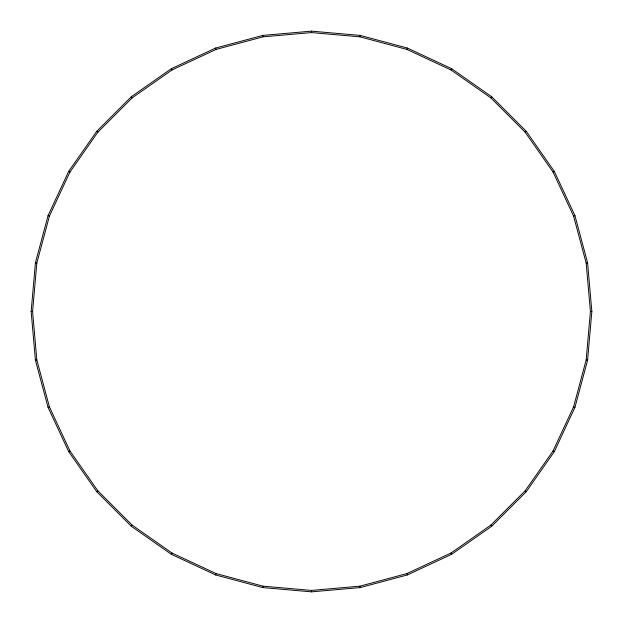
<?xml version="1.0" encoding="UTF-8"?>
<svg xmlns="http://www.w3.org/2000/svg" width="623" height="623" viewBox="0 0 623 623"><rect width="100%" height="100%" fill="white"/><g stroke="black" fill="none" stroke-linecap="round" stroke-linejoin="round"><path stroke-width="0.93" d="M31.15 311.5L35.41 262.82L48.057 215.613L68.709 171.325L96.736 131.297L131.297 96.736L171.325 68.709L215.613 48.057L262.82 35.41L311.5 31.15L360.18 35.41L407.387 48.057L451.675 68.709L491.703 96.736L526.264 131.297L554.291 171.325L574.943 215.613L587.59 262.82L591.85 311.5L587.59 360.18L574.943 407.387L554.291 451.675L526.264 491.703L491.703 526.264L451.675 554.291L407.387 574.943L360.18 587.59L311.5 591.85L262.82 587.59L215.613 574.943L171.325 554.291L131.297 526.264L96.736 491.703L68.709 451.675L48.057 407.387L35.41 360.18L31.15 311.5L32.591 311.5L36.827 263.07L49.412 216.111L69.955 172.041L97.842 132.224L132.224 97.842L172.041 69.955L216.111 49.412L263.07 36.827L311.5 32.591L359.93 36.827L406.889 49.412L450.959 69.955L490.776 97.842L525.158 132.224L553.045 172.041L573.588 216.111L586.173 263.07L590.409 311.5L586.173 359.93L573.588 406.889L553.045 450.959L525.158 490.776L490.776 525.158L450.959 553.045L406.889 573.588L359.93 586.173L311.5 590.409L263.07 586.173L216.111 573.588L172.041 553.045L132.224 525.158L97.842 490.776L69.955 450.959L49.412 406.889L36.827 359.93L32.591 311.5M262.82 587.59L263.07 586.173M359.93 36.827L360.18 35.41M215.613 574.943L216.111 573.588M406.889 49.412L407.387 48.057M171.325 554.291L172.041 553.045M450.959 69.955L451.675 68.709M131.297 526.264L132.224 525.158M490.776 97.842L491.703 96.736M96.736 491.703L97.842 490.776M525.158 132.224L526.264 131.297M68.709 451.675L69.955 450.959M553.045 172.041L554.291 171.325M48.057 407.387L49.412 406.889M573.588 216.111L574.943 215.613M35.41 360.18L36.827 359.93M586.173 263.07L587.59 262.82M590.409 311.5L591.85 311.5M35.41 262.82L36.827 263.07M586.173 359.93L587.59 360.18M48.057 215.613L49.412 216.111M573.588 406.889L574.943 407.387M68.709 171.325L69.955 172.041M553.045 450.959L554.291 451.675M96.736 131.297L97.842 132.224M525.158 490.776L526.264 491.703M131.297 96.736L132.224 97.842M490.776 525.158L491.703 526.264M171.325 68.709L172.041 69.955M450.959 553.045L451.675 554.291M215.613 48.057L216.111 49.412M406.889 573.588L407.387 574.943M262.82 35.41L263.07 36.827M359.93 586.173L360.18 587.59M311.5 31.15L311.5 32.591M311.5 590.409L311.5 591.85"/></g></svg>
